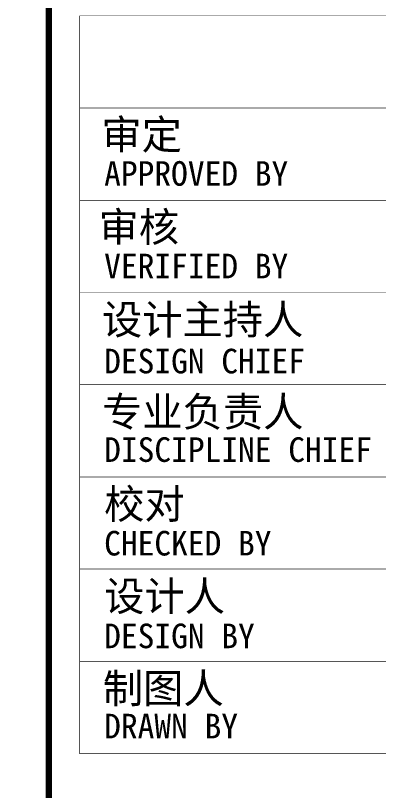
# Model space of a CAD drawing. Extents: x -26219 to 315419, y -160410 to -120810.
# Drawn here: x 132832 to 134308, y -150550 to -147398 of the extents above; entities that cross this region are included whole.
import ezdxf
from ezdxf.enums import TextEntityAlignment as Align
from ezdxf.xclip import XClip

# ---------------------------------------------------------------- set-up
doc = ezdxf.new("R2010")
doc.units = 0
doc.header["$LTSCALE"] = 1000
doc.header["$MEASUREMENT"] = 0
doc.header["$XCLIPFRAME"] = 0
doc.linetypes.add('104-14# 核心筒$2$DOTE', pattern=[2.42, 2, -0.2, 0.02, -0.2])
doc.layers.add('104-14# 核心筒$2$A_AXIS-轴线', color=36, linetype='104-14# 核心筒$2$DOTE')
doc.styles.add('图签信息$0$华文细黑', font='STXIHEI_0.TTF', dxfattribs={"height": 10})

# ---------------------------------------------------------------- blocks, each defined once
blk = doc.blocks.new('104-14# 核心筒')
at = {"layer": '104-14# 核心筒$2$A_AXIS-轴线'}
blk.add_line((-24839, 16700), (120259.9, 16700), dxfattribs=at)
blk = doc.blocks.new('图签信息')
at = {"const_width": 0.5}
blk.add_lwpolyline([(-65, 0), (0, 0), (0, 500.5), (-65, 500.5)], close=True, dxfattribs=at)
at = {"const_width": 0.05}
for points in [[(-62.5, 103.262), (-2.5, 103.262), (-2.5, 163.262), (-62.5, 163.262), (-62.5, 103.262)], [(-62.5, 155.762), (-2.5, 155.762)], [(-62.5, 148.262), (-2.5, 148.262)], [(-62.5, 140.762), (-2.5, 140.762)], [(-62.5, 133.262), (-2.5, 133.262)], [(-62.5, 125.762), (-2.5, 125.762)], [(-62.5, 118.262), (-2.5, 118.262)], [(-62.5, 110.762), (-2.5, 110.762)]]:
    blk.add_lwpolyline(points, dxfattribs=at)
at = {"style": '图签信息$0$华文细黑'}
for s, height, p in [('审定', 2.4, (-60.729, 154.808)), ('APPROVED BY', 2, (-60.5, 151.442)), ('审核', 2.4, (-60.955, 147.294)), ('VERIFIED BY', 2, (-60.5, 143.915)), ('设计主持人', 2.4, (-60.678, 139.762)), ('DESIGN CHIEF', 2, (-60.5, 136.185)), ('专业负责人', 2.4, (-60.667, 132.262)), ('DISCIPLINE CHIEF', 2, (-60.5, 128.984)), ('校对', 2.4, (-60.5, 124.762)), ('CHECKED BY', 2, (-60.5, 121.371)), ('设计人', 2.4, (-60.5, 117.262)), ('DESIGN BY', 2, (-60.5, 113.832)), ('制图人', 2.4, (-60.606, 109.762)), ('DRAWN BY', 2, (-60.5, 106.498))]:
    blk.add_text(s, height=height, dxfattribs=at).set_placement(p, align=Align.TOP_LEFT)
blk = doc.blocks.new('图签-A1')
at = {"color": 2}
blk.add_blockref('图签信息', (0, 0), dxfattribs=at)
blk = doc.blocks.new('图框-A1+3-4')
at = {"const_width": 0.5}
blk.add_lwpolyline([(1396, 584), (25, 584), (25, 10), (1396, 10)], close=True, dxfattribs=at)

msp = doc.modelspace()

# ---------------------------------------------------------------- block references
at = {"xscale": 50, "yscale": 50, "zscale": 50}
for name, p in [('图框-A1+3-4', (63167.6, -156062.5)), ('图签-A1', (136217.6, -155562.5))]:
    msp.add_blockref(name, p, dxfattribs=at)
ref = msp.add_blockref('104-14# 核心筒', (150626, -164550))
XClip(ref).set_block_clipping_path([(94550.0000000024, 12139.8027840568), (105750.0000113929, 22499.9999875159)])

doc.saveas('drawing.dxf')
